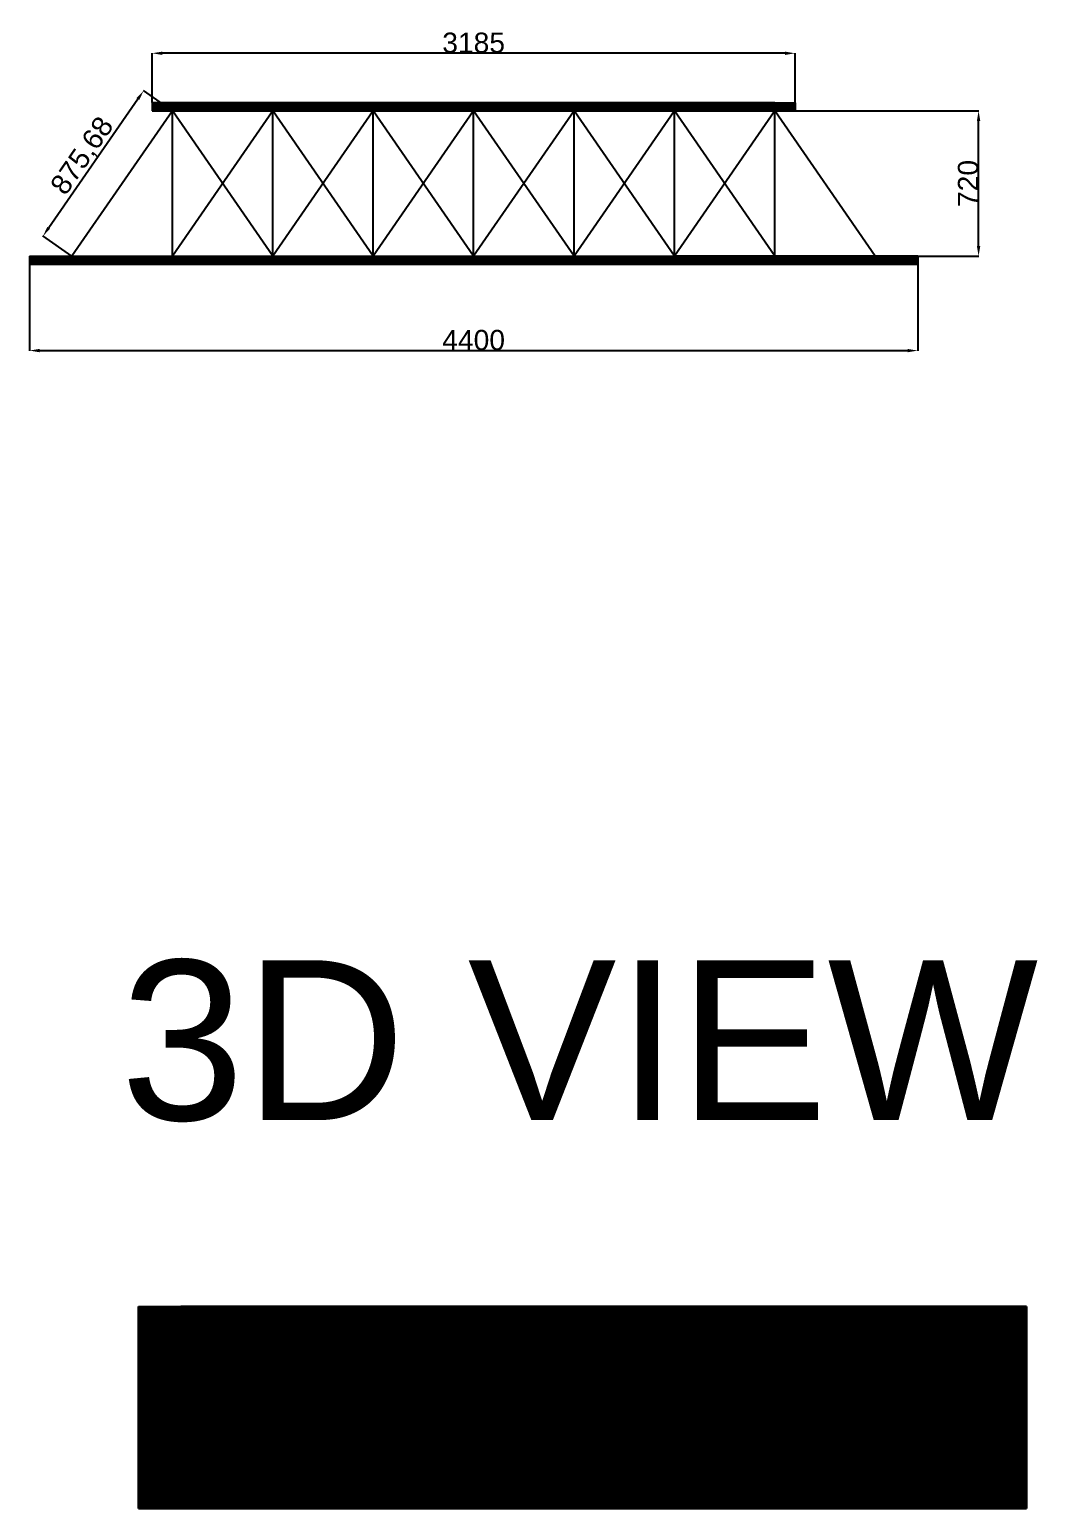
# Model space of a CAD drawing. Header units: metres. Extents: x 36867 to 42528, y 4845 to 18267.
# Drawn here: x 37259 to 42252, y 4845 to 12170 of the extents above; entities that cross this region are included whole.
import ezdxf

# ---------------------------------------------------------------- set-up
doc = ezdxf.new("R2010")
doc.units = ezdxf.units.M
doc.layers.add('hatch', color=54, linetype='Continuous')
doc.styles.get("Standard").update_dxf_attribs({"font": 'arial.ttf'})
doc.dimstyles.new('ISO-25', dxfattribs={"dimtxt": 100, "dimasz": 50, "dimexe": 1.25, "dimexo": 0.625, "dimtad": 1, "dimtxsty": 'Standard', "dimcen": 2.5, "dimadec": 0, "dimazin": 0, "dimtfac": 1, "dimtmove": 0, "dimatfit": 3, "dimfxl": 1, "dimarcsym": 0})
pattern_1 = [(0, (215.9205, -9073.054), (0, 1), [])]
pattern_2 = [(180, (-35775.1953, 13957.8302), (0, -1), [])]
pattern_3 = [(270, (-9121.4524, 36455.4855), (1, 0), [])]

# ---------------------------------------------------------------- blocks, each defined once
blk = doc.blocks.new('*D25')
at = {"color": 0, "lineweight": -2, "transparency": 16777216}
for p, q in [((37258.9, 11007.2), (37258.9, 10578.7)), ((41658.9, 11007.2), (41658.9, 10578.7)), ((37308.9, 10580), (41608.9, 10580))]:
    blk.add_line(p, q, dxfattribs=at)
at = {"color": 0, "transparency": 16777216}
for points in [[(37308.9, 10588.3), (37308.9, 10571.6), (37258.9, 10580)], [(41608.9, 10588.3), (41608.9, 10571.6), (41658.9, 10580)]]:
    blk.add_solid(points, dxfattribs=at)
at = {"layer": 'Defpoints', "color": 0, "transparency": 16777216}
for p in [(37258.9, 11007.8), (41658.9, 11007.8), (41658.9, 10580)]:
    blk.add_point(p, dxfattribs=at)
at = {"color": 0, "transparency": 16777216, "insert": (39458.9, 10631.6), "char_height": 100, "attachment_point": 5}
blk.add_mtext('4400', dxfattribs=at)
blk = doc.blocks.new('*D26')
at = {"color": 0, "lineweight": -2, "transparency": 16777216}
for p, q in [((37866.4, 11808.4), (37866.4, 12054)), ((41001.4, 12052.7), (37916.4, 12052.7)), ((41051.4, 11808.4), (41051.4, 12054))]:
    blk.add_line(p, q, dxfattribs=at)
at = {"color": 0, "transparency": 16777216}
for points in [[(37916.4, 12061), (37916.4, 12044.4), (37866.4, 12052.7)], [(41001.4, 12061), (41001.4, 12044.4), (41051.4, 12052.7)]]:
    blk.add_solid(points, dxfattribs=at)
at = {"layer": 'Defpoints', "color": 0, "transparency": 16777216}
for p in [(37866.4, 12052.7), (37866.4, 11807.8), (41051.4, 11807.8)]:
    blk.add_point(p, dxfattribs=at)
at = {"color": 0, "transparency": 16777216, "insert": (39458.9, 12104.4), "char_height": 100, "attachment_point": 5}
blk.add_mtext('3185', dxfattribs=at)
blk = doc.blocks.new('*D27')
at = {"color": 0, "lineweight": -2, "transparency": 16777216}
for p, q in [((37966.8, 11768.2), (37822.8, 11867.9)), ((37795.3, 11826), (37353.8, 11188.3)), ((37468.4, 11048.2), (37324.3, 11147.9))]:
    blk.add_line(p, q, dxfattribs=at)
at = {"color": 0, "transparency": 16777216}
for points in [[(37788.5, 11830.8), (37802.2, 11821.3), (37823.8, 11867.2)], [(37347, 11193), (37360.7, 11183.5), (37325.4, 11147.2)]]:
    blk.add_solid(points, dxfattribs=at)
at = {"layer": 'Defpoints', "color": 0, "transparency": 16777216}
for p in [(37967.3, 11767.8), (37325.4, 11147.2), (37468.9, 11047.8)]:
    blk.add_point(p, dxfattribs=at)
at = {"color": 0, "transparency": 16777216, "insert": (37524.7, 11541.7), "char_height": 100, "attachment_point": 5, "rotation": 55.30732}
blk.add_mtext('875,68', dxfattribs=at)
blk = doc.blocks.new('*D28')
at = {"color": 0, "lineweight": -2, "transparency": 16777216}
for p, q in [((40952, 11767.8), (41961.8, 11767.8)), ((41960.6, 11097.8), (41960.6, 11717.8)), ((40952, 11047.8), (41961.8, 11047.8))]:
    blk.add_line(p, q, dxfattribs=at)
at = {"color": 0, "transparency": 16777216}
for points in [[(41952.2, 11717.8), (41968.9, 11717.8), (41960.6, 11767.8)], [(41952.2, 11097.8), (41968.9, 11097.8), (41960.6, 11047.8)]]:
    blk.add_solid(points, dxfattribs=at)
at = {"layer": 'Defpoints', "color": 0, "transparency": 16777216}
for p in [(40951.4, 11767.8), (41960.6, 11767.8), (40951.4, 11047.8)]:
    blk.add_point(p, dxfattribs=at)
at = {"color": 0, "transparency": 16777216, "insert": (41908.9, 11407.8), "char_height": 100, "attachment_point": 5, "rotation": 90}
blk.add_mtext('720', dxfattribs=at)

msp = doc.modelspace()

# ---------------------------------------------------------------- hatches: boundary and pattern name
at = {"true_color": 0x727430}
h = msp.add_hatch(dxfattribs=at)
h.set_pattern_fill('_USER', color=67, pattern_type=0)
h.set_pattern_definition([(0, (0, 0), (0, 1), [])])
edge = h.paths.add_edge_path()
edge.add_line((40951.366, 11807.816), (37966.366, 11807.816))
edge.add_line((37966.366, 11807.816), (37866.366, 11807.816))
edge.add_line((37866.366, 11807.816), (37866.366, 11767.816))
edge.add_line((37966.366, 11767.816), (37866.366, 11767.816))
edge.add_line((40951.366, 11767.816), (37966.366, 11767.816))
edge.add_line((40951.366, 11807.816), (41051.366, 11807.816))
edge.add_line((41051.366, 11807.816), (41051.366, 11767.816))
at = {"layer": 'hatch', "true_color": 0x727430}
h = msp.add_hatch(dxfattribs=at)
h.set_pattern_fill('_USER', color=67, angle=360, pattern_type=0)
h.set_pattern_definition([(360, (35236.3641, -2909.0368), (0, 1), [])])
h.paths.add_polyline_path([(37258.995, 11048.942), (41658.995, 11048.942), (41658.995, 11008.942), (37258.995, 11008.942)])
h = msp.add_hatch(dxfattribs=at)
h.set_pattern_fill('_USER', color=67, pattern_type=0)
h.set_pattern_definition(pattern_1)
h.paths.add_polyline_path([(37797.78, 5844.925), (42197.78, 5844.925), (42197.78, 4844.925), (37797.78, 4844.925)])
h = msp.add_hatch(dxfattribs=at)
h.set_pattern_fill('_USER', color=67, pattern_type=0)
h.set_pattern_definition(pattern_1)
h.paths.add_polyline_path([(37797.78, 5844.925), (42197.78, 5844.925), (42197.78, 4844.925), (37797.78, 4844.925)])
at = {"layer": 'hatch', "true_color": 0x727430, "extrusion": (1, 0, -2.22045e-16)}
h = msp.add_hatch(dxfattribs=at)
h.set_pattern_fill('_USER', color=67, angle=-90, pattern_type=0)
h.set_pattern_definition(pattern_3)
h.paths.add_polyline_path([(5844.925, 40), (5844.925, 0), (4844.925, 0), (4844.925, 40)])
at = {"layer": 'hatch', "true_color": 0x727430, "extrusion": (0, 1, -2.22045e-16)}
h = msp.add_hatch(dxfattribs=at)
h.set_pattern_fill('_USER', color=67, angle=180, pattern_type=0)
h.set_pattern_definition(pattern_2)
h.paths.add_polyline_path([(-37797.827, -0.149), (-42197.827, -0.149), (-42197.827, 39.851), (-37797.827, 39.851)])
at = {"layer": 'hatch'}
h = msp.add_hatch(dxfattribs=at)
h.set_pattern_fill('_USER', color=256, pattern_type=0)
h.set_pattern_definition(pattern_1)
h.paths.add_polyline_path([(38505.28, 5844.925), (38405.28, 5844.925), (38405.28, 4844.925), (38505.28, 4844.925), (41490.28, 4844.925), (41590.28, 4844.925), (41590.28, 5844.925), (41490.28, 5844.925)])
at = {"layer": 'hatch', "true_color": 0x727430}
h = msp.add_hatch(dxfattribs=at)
h.set_pattern_fill('_USER', color=67, pattern_type=0)
h.set_pattern_definition(pattern_1)
h.paths.add_polyline_path([(38505.28, 5844.925), (38405.28, 5844.925), (38405.28, 4844.925), (38505.28, 4844.925), (41490.28, 4844.925), (41590.28, 4844.925), (41590.28, 5844.925), (41490.28, 5844.925)])
at = {"layer": 'hatch', "true_color": 0x727430, "extrusion": (1, 0, -2.22045e-16)}
h = msp.add_hatch(dxfattribs=at)
h.set_pattern_fill('_USER', color=67, angle=-90, pattern_type=0)
h.set_pattern_definition([(270, (-9121.4524, 37215.4855), (1, 0), [])])
h.paths.add_polyline_path([(5844.925, 800), (5844.925, 760), (4844.925, 760), (4844.925, 800)])
h = msp.add_hatch(dxfattribs=at)
h.set_pattern_fill('_USER', color=67, angle=-90, pattern_type=0)
h.set_pattern_definition([(270, (-9121.4524, 37215.4855), (1, 0), [])])
h.paths.add_polyline_path([(5844.925, 800), (5844.925, 760), (4844.925, 760), (4844.925, 800)])
h = msp.add_hatch(dxfattribs=at)
h.set_pattern_fill('_USER', color=67, angle=-90, pattern_type=0)
h.set_pattern_definition(pattern_3)
h.paths.add_polyline_path([(5844.925, 40), (5844.925, 0), (4844.925, 0), (4844.925, 40)])
at = {"layer": 'hatch', "true_color": 0x727430, "extrusion": (0, 1, -2.22045e-16)}
h = msp.add_hatch(dxfattribs=at)
h.set_pattern_fill('_USER', color=67, angle=180, pattern_type=0)
h.set_pattern_definition(pattern_2)
h.paths.add_polyline_path([(-37797.827, -0.149), (-42197.827, -0.149), (-42197.827, 39.851), (-37797.827, 39.851)])

# ---------------------------------------------------------------- linework, layer by layer
for p, q in [((37966.366, 11807.816), (37866.366, 11807.816)), ((37866.366, 11807.816), (37866.366, 11767.816)), ((40951.366, 11807.816), (37966.366, 11807.816)), ((40951.366, 11807.816), (41051.366, 11807.816)), ((41051.366, 11807.816), (41051.366, 11767.816)), ((37966.366, 11767.816), (37866.366, 11767.816)), ((40951.366, 11767.816), (37966.366, 11767.816)), ((40951.366, 11767.816), (41051.366, 11767.816)), ((37258.866, 11047.816), (41658.866, 11047.816)), ((37258.866, 11047.816), (37258.866, 11007.816)), ((37258.866, 11007.816), (41658.866, 11007.816)), ((41448.866, 11047.816), (40453.866, 11047.816)), ((41658.866, 11047.816), (41448.866, 11047.816)), ((41658.866, 11047.816), (41658.866, 11007.816)), ((41590.28, 4844.925, 760), (41590.28, 5844.925, 760)), ((41590.28, 5844.925, 800), (41590.28, 4844.925, 800))]:
    msp.add_line(p, q)
at = {"color": 1}
for p, q in [((37966.366, 11767.816), (37468.866, 11047.816)), ((38463.866, 11767.816), (37966.366, 11047.816)), ((37966.366, 11047.816), (37966.366, 11767.816)), ((38463.866, 11047.816), (37966.366, 11767.816)), ((38961.366, 11767.816), (38463.866, 11047.816)), ((38463.866, 11047.816), (38463.866, 11767.816)), ((38961.366, 11047.816), (38463.866, 11767.816)), ((39458.866, 11767.816), (38961.366, 11047.816)), ((38961.366, 11047.816), (38961.366, 11767.816)), ((39458.866, 11047.816), (38961.366, 11767.816)), ((39956.366, 11767.816), (39458.866, 11047.816)), ((39458.866, 11047.816), (39458.866, 11767.816)), ((39956.366, 11047.816), (39458.866, 11767.816)), ((40453.866, 11767.816), (39956.366, 11047.816)), ((39956.366, 11047.816), (39956.366, 11767.816)), ((40453.866, 11047.816), (39956.366, 11767.816)), ((40453.866, 11047.816), (40453.866, 11767.816)), ((40951.366, 11767.816), (40453.866, 11047.816)), ((40453.866, 11047.816), (40453.866, 11767.816)), ((40951.366, 11047.816), (40453.866, 11767.816)), ((40951.366, 11047.816), (40951.366, 11767.816)), ((41448.866, 11047.816), (40951.366, 11767.816))]:
    msp.add_line(p, q, dxfattribs=at)
at = {"color": 18, "true_color": 0x000000}
for p, q in [((37797.78, 4844.925, 40), (37797.78, 5844.925, 40)), ((37797.78, 5844.925, 40), (37797.78, 4844.925, 40)), ((37797.78, 5844.925), (37797.78, 4844.925)), ((37797.78, 5844.925), (37797.78, 5844.925, 40)), ((37837.78, 5844.925, 40), (37837.78, 4844.925, 40)), ((37877.78, 5844.925, 40), (37877.78, 4844.925, 40)), ((37877.78, 5844.925, 40), (37877.78, 4844.925, 40)), ((37917.78, 5844.925, 40), (37917.78, 4844.925, 40)), ((37957.78, 5844.925, 40), (37957.78, 4844.925, 40)), ((37997.78, 5844.925, 40), (37997.78, 4844.925, 40)), ((37997.78, 5844.925, 40), (37997.78, 4844.925, 40)), ((38037.78, 5844.925, 40), (38037.78, 4844.925, 40)), ((38077.78, 5844.925, 40), (38077.78, 4844.925, 40)), ((38117.78, 5844.925, 40), (38117.78, 4844.925, 40)), ((38117.78, 5844.925, 40), (38117.78, 4844.925, 40)), ((38157.78, 5844.925, 40), (38157.78, 4844.925, 40)), ((38197.78, 5844.925, 40), (38197.78, 4844.925, 40)), ((38237.78, 5844.925, 40), (38237.78, 4844.925, 40)), ((38237.78, 5844.925, 40), (38237.78, 4844.925, 40)), ((38277.78, 5844.925, 40), (38277.78, 4844.925, 40)), ((38317.78, 5844.925, 40), (38317.78, 4844.925, 40)), ((38357.78, 5844.925, 40), (38357.78, 4844.925, 40)), ((38357.78, 5844.925, 40), (38357.78, 4844.925, 40)), ((38397.78, 5844.925, 40), (38397.78, 4844.925, 40)), ((41590.28, 5844.925, 800), (38405.28, 5844.925, 800)), ((38405.28, 5844.925, 800), (38405.28, 4844.925, 800)), ((38430.28, 5844.925, 800), (38430.28, 4844.925, 800)), ((38437.78, 5844.925, 40), (38437.78, 4844.925, 40)), ((38470.28, 5844.925, 800), (38470.28, 4844.925, 800)), ((38477.78, 5844.925, 40), (38477.78, 4844.925, 40)), ((38477.78, 5844.925, 40), (38477.78, 4844.925, 40)), ((38510.28, 5844.925, 800), (38510.28, 4844.925, 800)), ((38517.78, 5844.925, 40), (38517.78, 4844.925, 40)), ((38550.28, 5844.925, 800), (38550.28, 4844.925, 800)), ((38550.28, 5844.925, 800), (38550.28, 4844.925, 800)), ((38557.78, 5844.925, 40), (38557.78, 4844.925, 40)), ((38590.28, 5844.925, 800), (38590.28, 4844.925, 800)), ((38597.78, 5844.925, 40), (38597.78, 4844.925, 40)), ((38597.78, 5844.925, 40), (38597.78, 4844.925, 40)), ((38630.28, 5844.925, 800), (38630.28, 4844.925, 800)), ((38637.78, 5844.925, 40), (38637.78, 4844.925, 40)), ((38670.28, 5844.925, 800), (38670.28, 4844.925, 800)), ((38670.28, 5844.925, 800), (38670.28, 4844.925, 800)), ((38670.28, 5844.925, 800), (38670.28, 4844.925, 800)), ((38677.78, 5844.925, 40), (38677.78, 4844.925, 40)), ((38710.28, 5844.925, 800), (38710.28, 4844.925, 800)), ((38710.28, 5844.925, 800), (38710.28, 4844.925, 800)), ((38717.78, 5844.925, 40), (38717.78, 4844.925, 40)), ((38717.78, 5844.925, 40), (38717.78, 4844.925, 40)), ((38750.28, 5844.925, 800), (38750.28, 4844.925, 800)), ((38750.28, 5844.925, 800), (38750.28, 4844.925, 800)), ((38757.78, 5844.925, 40), (38757.78, 4844.925, 40)), ((38790.28, 5844.925, 800), (38790.28, 4844.925, 800)), ((38790.28, 5844.925, 800), (38790.28, 4844.925, 800)), ((38790.28, 5844.925, 800), (38790.28, 4844.925, 800)), ((38790.28, 5844.925, 800), (38790.28, 4844.925, 800)), ((38797.78, 5844.925, 40), (38797.78, 4844.925, 40)), ((38830.28, 5844.925, 800), (38830.28, 4844.925, 800)), ((38830.28, 5844.925, 800), (38830.28, 4844.925, 800)), ((38837.78, 5844.925, 40), (38837.78, 4844.925, 40)), ((38837.78, 5844.925, 40), (38837.78, 4844.925, 40)), ((38870.28, 5844.925, 800), (38870.28, 4844.925, 800)), ((38870.28, 5844.925, 800), (38870.28, 4844.925, 800)), ((38877.78, 5844.925, 40), (38877.78, 4844.925, 40)), ((38910.28, 5844.925, 800), (38910.28, 4844.925, 800)), ((38910.28, 5844.925, 800), (38910.28, 4844.925, 800)), ((38910.28, 5844.925, 800), (38910.28, 4844.925, 800)), ((38917.78, 5844.925, 40), (38917.78, 4844.925, 40)), ((38950.28, 5844.925, 800), (38950.28, 4844.925, 800)), ((38957.78, 5844.925, 40), (38957.78, 4844.925, 40)), ((38957.78, 5844.925, 40), (38957.78, 4844.925, 40)), ((38990.28, 5844.925, 800), (38990.28, 4844.925, 800)), ((38997.78, 5844.925, 40), (38997.78, 4844.925, 40)), ((39030.28, 5844.925, 800), (39030.28, 4844.925, 800)), ((39030.28, 5844.925, 800), (39030.28, 4844.925, 800)), ((39037.78, 5844.925, 40), (39037.78, 4844.925, 40)), ((39070.28, 5844.925, 800), (39070.28, 4844.925, 800)), ((39077.78, 5844.925, 40), (39077.78, 4844.925, 40)), ((39077.78, 5844.925, 40), (39077.78, 4844.925, 40)), ((39110.28, 5844.925, 800), (39110.28, 4844.925, 800)), ((39117.78, 5844.925, 40), (39117.78, 4844.925, 40)), ((39150.28, 5844.925, 800), (39150.28, 4844.925, 800)), ((39150.28, 5844.925, 800), (39150.28, 4844.925, 800)), ((39157.78, 5844.925, 40), (39157.78, 4844.925, 40)), ((39190.28, 5844.925, 800), (39190.28, 4844.925, 800)), ((39197.78, 5844.925, 40), (39197.78, 4844.925, 40)), ((39197.78, 5844.925, 40), (39197.78, 4844.925, 40)), ((39230.28, 5844.925, 800), (39230.28, 4844.925, 800)), ((39237.78, 5844.925, 40), (39237.78, 4844.925, 40)), ((39270.28, 5844.925, 800), (39270.28, 4844.925, 800)), ((39270.28, 5844.925, 800), (39270.28, 4844.925, 800)), ((39277.78, 5844.925, 40), (39277.78, 4844.925, 40)), ((39310.28, 5844.925, 800), (39310.28, 4844.925, 800)), ((39317.78, 5844.925, 40), (39317.78, 4844.925, 40)), ((39317.78, 5844.925, 40), (39317.78, 4844.925, 40)), ((39350.28, 5844.925, 800), (39350.28, 4844.925, 800)), ((39357.78, 5844.925, 40), (39357.78, 4844.925, 40)), ((39390.28, 5844.925, 800), (39390.28, 4844.925, 800)), ((39390.28, 5844.925, 800), (39390.28, 4844.925, 800)), ((39397.78, 5844.925, 40), (39397.78, 4844.925, 40)), ((39430.28, 5844.925, 800), (39430.28, 4844.925, 800)), ((39437.78, 5844.925, 40), (39437.78, 4844.925, 40)), ((39437.78, 5844.925, 40), (39437.78, 4844.925, 40)), ((39470.28, 5844.925, 800), (39470.28, 4844.925, 800)), ((39477.78, 5844.925, 40), (39477.78, 4844.925, 40)), ((39510.28, 5844.925, 800), (39510.28, 4844.925, 800)), ((39510.28, 5844.925, 800), (39510.28, 4844.925, 800)), ((39517.78, 5844.925, 40), (39517.78, 4844.925, 40)), ((39550.28, 5844.925, 800), (39550.28, 4844.925, 800)), ((39557.78, 5844.925, 40), (39557.78, 4844.925, 40)), ((39557.78, 5844.925, 40), (39557.78, 4844.925, 40)), ((39590.28, 5844.925, 800), (39590.28, 4844.925, 800)), ((39597.78, 5844.925, 40), (39597.78, 4844.925, 40)), ((39630.28, 5844.925, 800), (39630.28, 4844.925, 800)), ((39630.28, 5844.925, 800), (39630.28, 4844.925, 800)), ((39637.78, 5844.925, 40), (39637.78, 4844.925, 40)), ((39670.28, 5844.925, 800), (39670.28, 4844.925, 800)), ((39677.78, 5844.925, 40), (39677.78, 4844.925, 40)), ((39677.78, 5844.925, 40), (39677.78, 4844.925, 40)), ((39710.28, 5844.925, 800), (39710.28, 4844.925, 800)), ((39717.78, 5844.925, 40), (39717.78, 4844.925, 40)), ((39750.28, 5844.925, 800), (39750.28, 4844.925, 800)), ((39750.28, 5844.925, 800), (39750.28, 4844.925, 800)), ((39757.78, 5844.925, 40), (39757.78, 4844.925, 40)), ((39757.78, 5844.925, 40), (39757.78, 4844.925, 40)), ((39790.28, 5844.925, 800), (39790.28, 4844.925, 800)), ((39797.78, 5844.925, 40), (39797.78, 4844.925, 40)), ((39797.78, 5844.925, 40), (39797.78, 4844.925, 40)), ((39797.78, 5844.925, 40), (39797.78, 4844.925, 40)), ((39830.28, 5844.925, 800), (39830.28, 4844.925, 800)), ((39837.78, 5844.925, 40), (39837.78, 4844.925, 40)), ((39837.78, 5844.925, 40), (39837.78, 4844.925, 40)), ((39837.78, 5844.925, 40), (39837.78, 4844.925, 40)), ((39870.28, 5844.925, 800), (39870.28, 4844.925, 800)), ((39870.28, 5844.925, 800), (39870.28, 4844.925, 800)), ((39877.78, 5844.925, 40), (39877.78, 4844.925, 40)), ((39877.78, 5844.925, 40), (39877.78, 4844.925, 40)), ((39910.28, 5844.925, 800), (39910.28, 4844.925, 800)), ((39917.78, 5844.925, 40), (39917.78, 4844.925, 40)), ((39917.78, 5844.925, 40), (39917.78, 4844.925, 40)), ((39917.78, 5844.925, 40), (39917.78, 4844.925, 40)), ((39950.28, 5844.925, 800), (39950.28, 4844.925, 800)), ((39957.78, 5844.925, 40), (39957.78, 4844.925, 40)), ((39957.78, 5844.925, 40), (39957.78, 4844.925, 40)), ((39957.78, 5844.925, 40), (39957.78, 4844.925, 40)), ((39990.28, 5844.925, 800), (39990.28, 4844.925, 800)), ((39990.28, 5844.925, 800), (39990.28, 4844.925, 800)), ((39997.78, 5844.925, 40), (39997.78, 4844.925, 40)), ((39997.78, 5844.925, 40), (39997.78, 4844.925, 40)), ((40030.28, 5844.925, 800), (40030.28, 4844.925, 800)), ((40037.78, 5844.925, 40), (40037.78, 4844.925, 40)), ((40037.78, 5844.925, 40), (40037.78, 4844.925, 40)), ((40037.78, 5844.925, 40), (40037.78, 4844.925, 40)), ((40070.28, 5844.925, 800), (40070.28, 4844.925, 800)), ((40077.78, 5844.925, 40), (40077.78, 4844.925, 40)), ((40077.78, 5844.925, 40), (40077.78, 4844.925, 40)), ((40077.78, 5844.925, 40), (40077.78, 4844.925, 40)), ((40110.28, 5844.925, 800), (40110.28, 4844.925, 800)), ((40110.28, 5844.925, 800), (40110.28, 4844.925, 800)), ((40117.78, 5844.925, 40), (40117.78, 4844.925, 40)), ((40117.78, 5844.925, 40), (40117.78, 4844.925, 40)), ((40150.28, 5844.925, 800), (40150.28, 4844.925, 800)), ((40157.78, 5844.925, 40), (40157.78, 4844.925, 40)), ((40190.28, 5844.925, 800), (40190.28, 4844.925, 800)), ((40197.78, 5844.925, 40), (40197.78, 4844.925, 40)), ((40197.78, 5844.925, 40), (40197.78, 4844.925, 40)), ((40230.28, 5844.925, 800), (40230.28, 4844.925, 800)), ((40230.28, 5844.925, 800), (40230.28, 4844.925, 800)), ((40237.78, 5844.925, 40), (40237.78, 4844.925, 40)), ((40270.28, 5844.925, 800), (40270.28, 4844.925, 800)), ((40277.78, 5844.925, 40), (40277.78, 4844.925, 40)), ((40310.28, 5844.925, 800), (40310.28, 4844.925, 800)), ((40317.78, 5844.925, 40), (40317.78, 4844.925, 40)), ((40317.78, 5844.925, 40), (40317.78, 4844.925, 40)), ((40350.28, 5844.925, 800), (40350.28, 4844.925, 800)), ((40350.28, 5844.925, 800), (40350.28, 4844.925, 800)), ((40357.78, 5844.925, 40), (40357.78, 4844.925, 40)), ((40390.28, 5844.925, 800), (40390.28, 4844.925, 800)), ((40397.78, 5844.925, 40), (40397.78, 4844.925, 40)), ((40430.28, 5844.925, 800), (40430.28, 4844.925, 800)), ((40437.78, 5844.925, 40), (40437.78, 4844.925, 40)), ((40437.78, 5844.925, 40), (40437.78, 4844.925, 40)), ((40470.28, 5844.925, 800), (40470.28, 4844.925, 800)), ((40470.28, 5844.925, 800), (40470.28, 4844.925, 800)), ((40477.78, 5844.925, 40), (40477.78, 4844.925, 40)), ((40510.28, 5844.925, 800), (40510.28, 4844.925, 800)), ((40517.78, 5844.925, 40), (40517.78, 4844.925, 40)), ((40550.28, 5844.925, 800), (40550.28, 4844.925, 800)), ((40557.78, 5844.925, 40), (40557.78, 4844.925, 40)), ((40557.78, 5844.925, 40), (40557.78, 4844.925, 40)), ((40590.28, 5844.925, 800), (40590.28, 4844.925, 800)), ((40590.28, 5844.925, 800), (40590.28, 4844.925, 800)), ((40597.78, 5844.925, 40), (40597.78, 4844.925, 40)), ((40630.28, 5844.925, 800), (40630.28, 4844.925, 800)), ((40637.78, 5844.925, 40), (40637.78, 4844.925, 40)), ((40670.28, 5844.925, 800), (40670.28, 4844.925, 800)), ((40677.78, 5844.925, 40), (40677.78, 4844.925, 40)), ((40677.78, 5844.925, 40), (40677.78, 4844.925, 40)), ((40710.28, 5844.925, 800), (40710.28, 4844.925, 800)), ((40710.28, 5844.925, 800), (40710.28, 4844.925, 800)), ((40717.78, 5844.925, 40), (40717.78, 4844.925, 40)), ((40750.28, 5844.925, 800), (40750.28, 4844.925, 800)), ((40757.78, 5844.925, 40), (40757.78, 4844.925, 40)), ((40790.28, 5844.925, 800), (40790.28, 4844.925, 800)), ((40797.78, 5844.925, 40), (40797.78, 4844.925, 40)), ((40797.78, 5844.925, 40), (40797.78, 4844.925, 40)), ((40830.28, 5844.925, 800), (40830.28, 4844.925, 800)), ((40830.28, 5844.925, 800), (40830.28, 4844.925, 800)), ((40837.78, 5844.925, 40), (40837.78, 4844.925, 40)), ((40870.28, 5844.925, 800), (40870.28, 4844.925, 800)), ((40877.78, 5844.925, 40), (40877.78, 4844.925, 40)), ((40910.28, 5844.925, 800), (40910.28, 4844.925, 800)), ((40917.78, 5844.925, 40), (40917.78, 4844.925, 40)), ((40917.78, 5844.925, 40), (40917.78, 4844.925, 40)), ((40950.28, 5844.925, 800), (40950.28, 4844.925, 800)), ((40950.28, 5844.925, 800), (40950.28, 4844.925, 800)), ((40957.78, 5844.925, 40), (40957.78, 4844.925, 40)), ((40990.28, 5844.925, 800), (40990.28, 4844.925, 800)), ((40997.78, 5844.925, 40), (40997.78, 4844.925, 40)), ((41030.28, 5844.925, 800), (41030.28, 4844.925, 800)), ((41037.78, 5844.925, 40), (41037.78, 4844.925, 40)), ((41037.78, 5844.925, 40), (41037.78, 4844.925, 40)), ((41070.28, 5844.925, 800), (41070.28, 4844.925, 800)), ((41070.28, 5844.925, 800), (41070.28, 4844.925, 800)), ((41077.78, 5844.925, 40), (41077.78, 4844.925, 40)), ((41110.28, 5844.925, 800), (41110.28, 4844.925, 800)), ((41117.78, 5844.925, 40), (41117.78, 4844.925, 40)), ((41150.28, 5844.925, 800), (41150.28, 4844.925, 800)), ((41157.78, 5844.925, 40), (41157.78, 4844.925, 40)), ((41157.78, 5844.925, 40), (41157.78, 4844.925, 40)), ((41190.28, 5844.925, 800), (41190.28, 4844.925, 800)), ((41190.28, 5844.925, 800), (41190.28, 4844.925, 800)), ((41197.78, 5844.925, 40), (41197.78, 4844.925, 40)), ((41230.28, 5844.925, 800), (41230.28, 4844.925, 800)), ((41237.78, 5844.925, 40), (41237.78, 4844.925, 40)), ((41270.28, 5844.925, 800), (41270.28, 4844.925, 800)), ((41277.78, 5844.925, 40), (41277.78, 4844.925, 40)), ((41277.78, 5844.925, 40), (41277.78, 4844.925, 40)), ((41310.28, 5844.925, 800), (41310.28, 4844.925, 800)), ((41310.28, 5844.925, 800), (41310.28, 4844.925, 800)), ((41317.78, 5844.925, 40), (41317.78, 4844.925, 40)), ((41350.28, 5844.925, 800), (41350.28, 4844.925, 800)), ((41357.78, 5844.925, 40), (41357.78, 4844.925, 40)), ((41390.28, 5844.925, 800), (41390.28, 4844.925, 800)), ((41397.78, 5844.925, 40), (41397.78, 4844.925, 40)), ((41397.78, 5844.925, 40), (41397.78, 4844.925, 40)), ((41430.28, 5844.925, 800), (41430.28, 4844.925, 800)), ((41430.28, 5844.925, 800), (41430.28, 4844.925, 800)), ((41437.78, 5844.925, 40), (41437.78, 4844.925, 40)), ((41470.28, 5844.925, 800), (41470.28, 4844.925, 800)), ((41477.78, 5844.925, 40), (41477.78, 4844.925, 40)), ((41510.28, 5844.925, 800), (41510.28, 4844.925, 800)), ((41517.78, 5844.925, 40), (41517.78, 4844.925, 40)), ((41517.78, 5844.925, 40), (41517.78, 4844.925, 40)), ((41550.28, 5844.925, 800), (41550.28, 4844.925, 800)), ((41557.78, 5844.925, 40), (41557.78, 4844.925, 40)), ((41590.28, 5844.925, 800), (41590.28, 4844.925, 800)), ((41597.78, 5844.925, 40), (41597.78, 4844.925, 40)), ((41637.78, 5844.925, 40), (41637.78, 4844.925, 40)), ((41637.78, 5844.925, 40), (41637.78, 4844.925, 40)), ((41677.78, 5844.925, 40), (41677.78, 4844.925, 40)), ((41717.78, 5844.925, 40), (41717.78, 4844.925, 40)), ((41757.78, 5844.925, 40), (41757.78, 4844.925, 40)), ((41757.78, 5844.925, 40), (41757.78, 4844.925, 40)), ((41797.78, 5844.925, 40), (41797.78, 4844.925, 40)), ((41837.78, 5844.925, 40), (41837.78, 4844.925, 40)), ((41877.78, 5844.925, 40), (41877.78, 4844.925, 40)), ((41877.78, 5844.925, 40), (41877.78, 4844.925, 40)), ((41917.78, 5844.925, 40), (41917.78, 4844.925, 40)), ((41957.78, 5844.925, 40), (41957.78, 4844.925, 40)), ((41997.78, 5844.925, 40), (41997.78, 4844.925, 40)), ((41997.78, 5844.925, 40), (41997.78, 4844.925, 40)), ((42037.78, 5844.925, 40), (42037.78, 4844.925, 40)), ((42037.78, 5844.925, 40), (42037.78, 4844.925, 40)), ((42077.78, 5844.925, 40), (42077.78, 4844.925, 40)), ((42077.78, 5844.925, 40), (42077.78, 4844.925, 40)), ((42077.78, 5844.925, 40), (42077.78, 4844.925, 40)), ((42117.78, 5844.925, 40), (42117.78, 4844.925, 40)), ((42157.78, 5844.925, 40), (42157.78, 4844.925, 40)), ((42197.78, 5844.925, 40), (42197.78, 4844.925, 40)), ((42197.78, 4844.925), (42197.78, 5844.925)), ((41590.28, 4844.925, 800), (38405.28, 4844.925, 800)), ((42197.78, 4844.925, 40), (42197.78, 4844.925))]:
    msp.add_line(p, q, dxfattribs=at)
at = {"color": 18, "true_color": 0x000000, "extrusion": (0, -1, -2.22045e-16)}
for p, q in [((37797.78, 5844.925, 40), (42197.78, 5844.925, 40)), ((37797.78, 5844.925), (42197.78, 5844.925)), ((42197.78, 5844.925, 40), (41987.78, 5844.925, 40)), ((42197.78, 5844.925, 40), (42197.78, 5844.925)), ((37797.78, 4844.925, 40), (42197.78, 4844.925, 40)), ((37797.78, 4844.925), (42197.78, 4844.925)), ((42197.78, 4844.925, 40), (41987.78, 4844.925, 40)), ((42197.78, 4844.925, 40), (42197.78, 4844.925))]:
    msp.add_line(p, q, dxfattribs=at)
at = {"color": 1, "extrusion": (0, -1, -2.22045e-16)}
for p, q in [((38505.28, 5844.925, 760), (38007.78, 5844.925, 40)), ((39002.78, 5844.925, 760), (38505.28, 5844.925, 40)), ((38505.28, 5844.925, 40), (38505.28, 5844.925, 760)), ((39002.78, 5844.925, 40), (38505.28, 5844.925, 760)), ((39500.28, 5844.925, 760), (39002.78, 5844.925, 40)), ((39002.78, 5844.925, 40), (39002.78, 5844.925, 760)), ((39500.28, 5844.925, 40), (39002.78, 5844.925, 760)), ((39997.78, 5844.925, 760), (39500.28, 5844.925, 40)), ((39500.28, 5844.925, 40), (39500.28, 5844.925, 760)), ((39997.78, 5844.925, 40), (39500.28, 5844.925, 760)), ((40495.28, 5844.925, 760), (39997.78, 5844.925, 40)), ((39997.78, 5844.925, 40), (39997.78, 5844.925, 760)), ((40495.28, 5844.925, 40), (39997.78, 5844.925, 760)), ((40992.78, 5844.925, 760), (40495.28, 5844.925, 40)), ((40495.28, 5844.925, 40), (40495.28, 5844.925, 760)), ((40992.78, 5844.925, 40), (40495.28, 5844.925, 760)), ((40992.78, 5844.925, 40), (40992.78, 5844.925, 760)), ((41490.28, 5844.925, 760), (40992.78, 5844.925, 40)), ((40992.78, 5844.925, 40), (40992.78, 5844.925, 760)), ((41490.28, 5844.925, 40), (40992.78, 5844.925, 760)), ((41490.28, 5844.925, 40), (41490.28, 5844.925, 760)), ((41987.78, 5844.925, 40), (41490.28, 5844.925, 760)), ((38505.28, 4844.925, 760), (38007.78, 4844.925, 40)), ((39002.78, 4844.925, 760), (38505.28, 4844.925, 40)), ((38505.28, 4844.925, 40), (38505.28, 4844.925, 760)), ((39002.78, 4844.925, 40), (38505.28, 4844.925, 760)), ((39500.28, 4844.925, 760), (39002.78, 4844.925, 40)), ((39002.78, 4844.925, 40), (39002.78, 4844.925, 760)), ((39500.28, 4844.925, 40), (39002.78, 4844.925, 760)), ((39997.78, 4844.925, 760), (39500.28, 4844.925, 40)), ((39500.28, 4844.925, 40), (39500.28, 4844.925, 760)), ((39997.78, 4844.925, 40), (39500.28, 4844.925, 760)), ((40495.28, 4844.925, 760), (39997.78, 4844.925, 40)), ((39997.78, 4844.925, 40), (39997.78, 4844.925, 760)), ((40495.28, 4844.925, 40), (39997.78, 4844.925, 760)), ((40992.78, 4844.925, 760), (40495.28, 4844.925, 40)), ((40495.28, 4844.925, 40), (40495.28, 4844.925, 760)), ((40992.78, 4844.925, 40), (40495.28, 4844.925, 760)), ((40992.78, 4844.925, 40), (40992.78, 4844.925, 760)), ((41490.28, 4844.925, 760), (40992.78, 4844.925, 40)), ((40992.78, 4844.925, 40), (40992.78, 4844.925, 760)), ((41490.28, 4844.925, 40), (40992.78, 4844.925, 760)), ((41490.28, 4844.925, 40), (41490.28, 4844.925, 760)), ((41987.78, 4844.925, 40), (41490.28, 4844.925, 760))]:
    msp.add_line(p, q, dxfattribs=at)
at = {"extrusion": (0, -1, -2.22045e-16)}
for p, q in [((38505.28, 5844.925, 760), (38405.28, 5844.925, 760)), ((38505.28, 5844.925, 800), (38405.28, 5844.925, 800)), ((38405.28, 5844.925, 800), (38405.28, 5844.925, 760)), ((41490.28, 5844.925, 760), (38505.28, 5844.925, 760)), ((41490.28, 5844.925, 800), (38505.28, 5844.925, 800)), ((41987.78, 5844.925, 40), (40992.78, 5844.925, 40)), ((41490.28, 5844.925, 760), (41590.28, 5844.925, 760)), ((41490.28, 5844.925, 800), (41590.28, 5844.925, 800)), ((41590.28, 5844.925, 800), (41590.28, 5844.925, 760)), ((38505.28, 4844.925, 760), (38405.28, 4844.925, 760)), ((38505.28, 4844.925, 800), (38405.28, 4844.925, 800)), ((38405.28, 4844.925, 800), (38405.28, 4844.925, 760)), ((41490.28, 4844.925, 760), (38505.28, 4844.925, 760)), ((41490.28, 4844.925, 800), (38505.28, 4844.925, 800)), ((41490.28, 4844.925, 760), (41590.28, 4844.925, 760)), ((41490.28, 4844.925, 800), (41590.28, 4844.925, 800)), ((41590.28, 4844.925, 800), (41590.28, 4844.925, 760))]:
    msp.add_line(p, q, dxfattribs=at)
at = {"color": 18, "true_color": 0x000000, "extrusion": (0, 0, -1)}
for p, q in [((38405.28, 4844.925, 760), (38405.28, 5844.925, 760)), ((38405.28, 5844.925, 760), (41590.28, 5844.925, 760)), ((41590.28, 5844.925, 760), (41590.28, 4844.925, 760)), ((41590.28, 4844.925, 760), (38405.28, 4844.925, 760))]:
    msp.add_line(p, q, dxfattribs=at)
at = {"color": 18, "true_color": 0x000000, "extrusion": (1, 0, 0)}
for p, q in [((41590.28, 5844.925, 800), (41590.28, 5844.925, 760)), ((41590.28, 5844.925, 800), (41590.28, 4844.925, 800)), ((41590.28, 5844.925, 760), (41590.28, 4844.925, 760)), ((41590.28, 4844.925, 800), (41590.28, 4844.925, 760))]:
    msp.add_line(p, q, dxfattribs=at)

# ---------------------------------------------------------------- texts
msp.add_text(' 3D VIEW', height=791.7734).set_placement((37400.994, 6768.664))

# ---------------------------------------------------------------- dimensions: what is measured, and where the dimension line sits
for base, p1, p2, picture, middle in [((37866.366, 12052.715), (41051.366, 11807.816), (37866.366, 11807.816), '*D26', (39458.866, 12104.431)), ((41658.866, 10579.956), (37258.866, 11007.816), (41658.866, 11007.816), '*D25', (39458.866, 10631.639))]:
    dim = msp.add_linear_dim(base=base, p1=p1, p2=p2, dimstyle='ISO-25')
    dim.commit()
    dim.dimension.update_dxf_attribs({"geometry": picture, "text_midpoint": middle})
dim = msp.add_aligned_dim(p1=(37967.282, 11767.816), p2=(37468.866, 11047.816), distance=-174.526, dimstyle='ISO-25')
dim.commit()
dim.dimension.update_dxf_attribs({"geometry": '*D27', "text_midpoint": (37524.651, 11541.712)})
dim = msp.add_linear_dim(base=(41960.567, 11767.816), p1=(40951.366, 11047.816), p2=(40951.366, 11767.816), angle=90, dimstyle='ISO-25')
dim.commit()
dim.dimension.update_dxf_attribs({"geometry": '*D28', "text_midpoint": (41908.885, 11407.816)})

doc.saveas('drawing.dxf')
